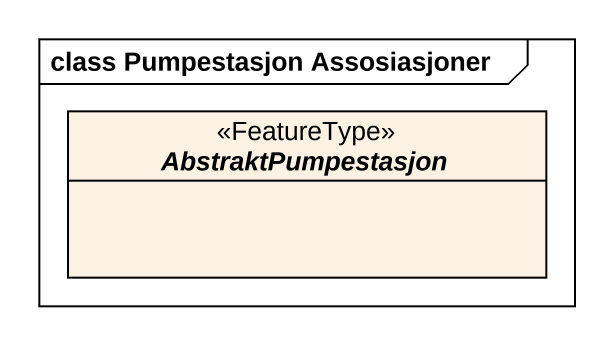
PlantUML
@startuml
mainframe class Pumpestasjon Assosiasjoner
hide circle
hide empty members
abstract class AbstraktPumpestasjon <<FeatureType>>
@enduml
